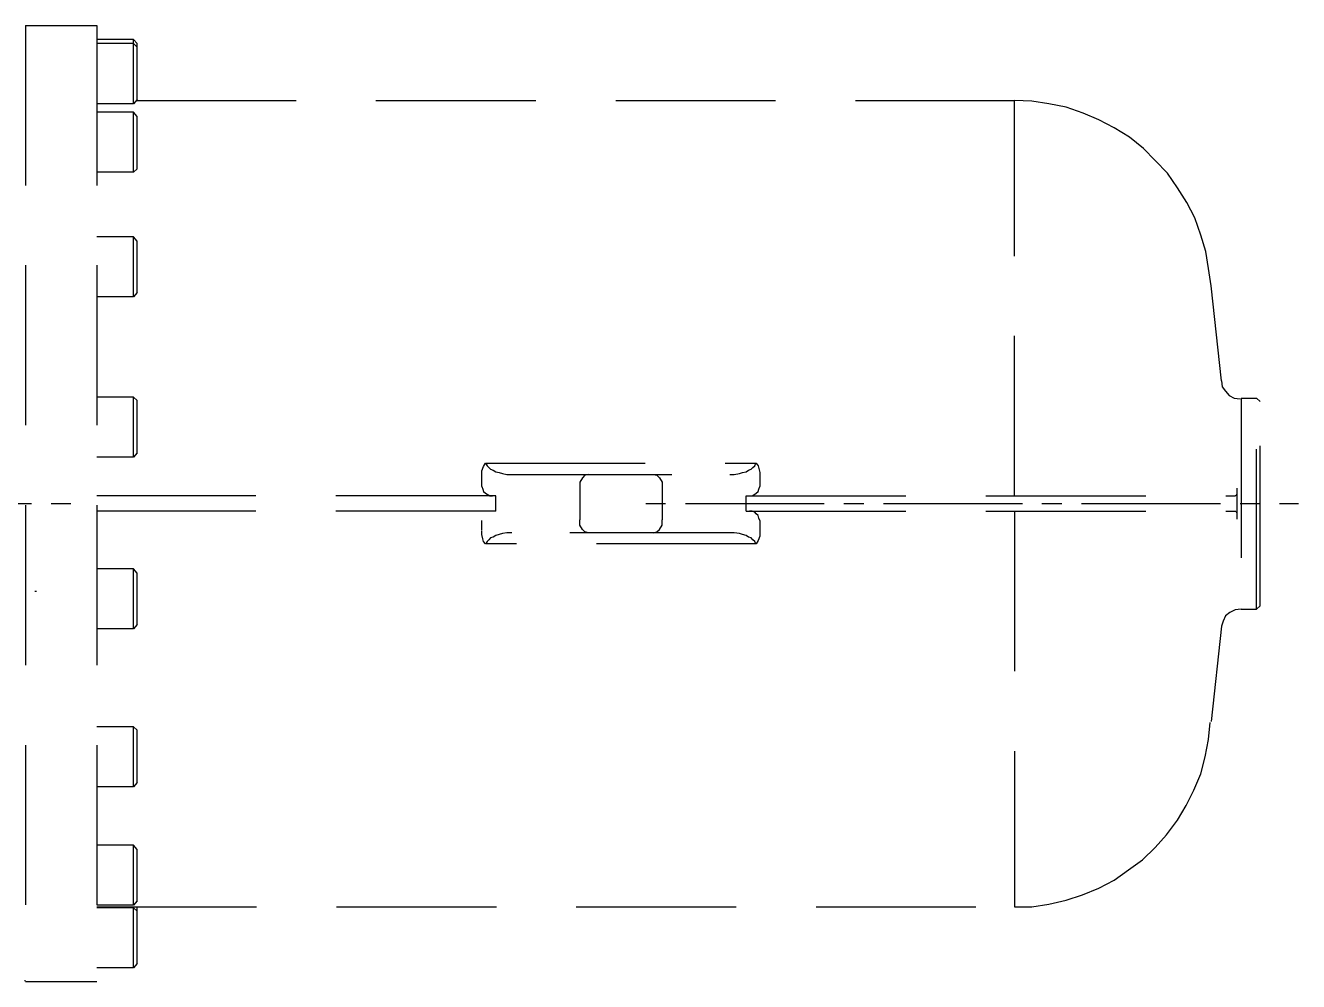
# Model space of a CAD drawing. Header units: inches. Extents: x -229 to 371, y -110 to 269.
# Drawn here: x 35.75 to 55.66, y 205.13 to 220.08 of the extents above; entities that cross this region are included whole.
import ezdxf

# ---------------------------------------------------------------- set-up
doc = ezdxf.new("R2010")
doc.units = ezdxf.units.IN
doc.header["$MEASUREMENT"] = 0
doc.linetypes.add('HIDDEN', pattern=[0.375, 0.25, -0.125])
doc.layers.get('0').update_dxf_attribs({"color": 10})

msp = doc.modelspace()

# ---------------------------------------------------------------- linework, layer by layer
at = {"color": 1, "linetype": 'HIDDEN', "ltscale": 10}
for p, q in [((35.75463, 220.08069), (35.75463, 205.13342)), ((35.75463, 220.08069), (36.86961, 220.08069)), ((36.86961, 220.08069), (36.86961, 205.13342)), ((37.44606, 219.86326), (36.86961, 219.86326)), ((37.44606, 218.857), (37.44606, 219.86326)), ((37.49915, 219.79752), (37.44606, 219.86326)), ((37.44606, 219.79752), (36.86961, 219.79752)), ((37.49915, 219.7419), (37.44606, 219.79752)), ((37.49915, 218.92526), (37.49915, 219.79752)), ((37.44606, 218.857), (36.86961, 218.857)), ((37.49915, 218.92526), (37.44606, 218.857)), ((37.48651, 218.91009), (51.22526, 218.91009)), ((51.22526, 212.72588), (51.22526, 218.91009)), ((51.49326, 218.89745), (51.22526, 218.91009)), ((51.22526, 218.91009), (51.22526, 218.91009)), ((51.76126, 218.857), (51.49326, 218.89745)), ((52.02926, 218.8039), (51.76126, 218.857)), ((37.44606, 218.723), (36.86961, 218.723)), ((37.44606, 217.785), (37.44606, 218.723)), ((37.49915, 218.65726), (37.44606, 218.723)), ((37.49915, 217.83809), (37.49915, 218.65726)), ((52.29726, 218.71036), (52.02926, 218.8039)), ((52.53997, 218.60417), (52.29726, 218.71036)), ((52.78269, 218.48281), (52.53997, 218.60417)), ((53.02288, 218.33364), (52.78269, 218.48281)), ((53.23778, 218.15919), (53.02288, 218.33364)), ((53.42487, 217.97209), (53.23778, 218.15919)), ((37.49915, 217.83809), (37.44606, 217.785)), ((53.6145, 217.77236), (53.42487, 217.97209)), ((37.44606, 217.785), (36.86961, 217.785)), ((53.77378, 217.54228), (53.6145, 217.77236)), ((53.92042, 217.31474), (53.77378, 217.54228)), ((54.04178, 217.07455), (53.92042, 217.31474)), ((54.13533, 216.80402), (54.04178, 217.07455)), ((37.44606, 216.77874), (36.86961, 216.77874)), ((37.44606, 215.83821), (37.44606, 216.77874)), ((37.49915, 216.71048), (37.44606, 216.77874)), ((37.49915, 215.90648), (37.49915, 216.71048)), ((54.21623, 216.54866), (54.13533, 216.80402)), ((54.25668, 216.28319), (54.21623, 216.54866)), ((54.29714, 216.01267), (54.25668, 216.28319)), ((37.44606, 215.83821), (36.86961, 215.83821)), ((37.49915, 215.90648), (37.44606, 215.83821)), ((54.45895, 214.5235), (54.29714, 216.01267)), ((54.45895, 214.5235), (54.47159, 214.42995)), ((37.44606, 214.26814), (36.86961, 214.26814)), ((37.44606, 213.33015), (37.44606, 214.26814)), ((37.49915, 214.21505), (37.44606, 214.26814)), ((54.47159, 214.42995), (54.52468, 214.36169)), ((54.52468, 214.36169), (54.57778, 214.29595)), ((54.57778, 214.29595), (54.65868, 214.2555)), ((54.65868, 214.2555), (54.75223, 214.24286)), ((54.75223, 214.24286), (54.75223, 214.24286)), ((54.7674, 214.2555), (55.00759, 214.2555)), ((54.7674, 214.2555), (54.7674, 210.95608)), ((55.00759, 214.2555), (55.06321, 214.20241)), ((55.00759, 210.95608), (55.00759, 214.2555)), ((37.49915, 213.39841), (37.49915, 214.21505)), ((55.06321, 211.00917), (55.06321, 214.20241)), ((37.44606, 213.33015), (36.86961, 213.33015)), ((37.49915, 213.39841), (37.44606, 213.33015)), ((42.89453, 213.11524), (42.91981, 213.18351)), ((42.89453, 213.03434), (42.89453, 213.11524)), ((42.91981, 213.18351), (42.94763, 213.2366)), ((42.94763, 213.2366), (47.18505, 213.2366)), ((42.94763, 213.2366), (42.96027, 213.22396)), ((42.96027, 213.22396), (42.97544, 213.19615)), ((42.97544, 213.19615), (43.00072, 213.17086)), ((43.00072, 213.17086), (43.02853, 213.14305)), ((43.02853, 213.14305), (43.06898, 213.13041)), ((43.06898, 213.13041), (43.10944, 213.1026)), ((43.10944, 213.1026), (43.16253, 213.08996)), ((43.16253, 213.08996), (43.21562, 213.07479)), ((43.21562, 213.07479), (43.28136, 213.06215)), ((43.28136, 213.06215), (43.36227, 213.06215)), ((43.36227, 213.06215), (46.77041, 213.06215)), ((44.50505, 213.04951), (44.4646, 213.00905)), ((44.55815, 213.06215), (44.50505, 213.04951)), ((45.57705, 213.06215), (45.63015, 213.04951)), ((45.63015, 213.04951), (45.6706, 213.00905)), ((46.77041, 213.06215), (46.83867, 213.06215)), ((46.83867, 213.06215), (46.91957, 213.07479)), ((46.91957, 213.07479), (46.97014, 213.08996)), ((46.97014, 213.08996), (47.02576, 213.1026)), ((47.02576, 213.1026), (47.06369, 213.13041)), ((47.06369, 213.13041), (47.10414, 213.14305)), ((47.10414, 213.14305), (47.13195, 213.17086)), ((47.13195, 213.17086), (47.15976, 213.19615)), ((47.15976, 213.19615), (47.1724, 213.22396)), ((47.1724, 213.22396), (47.18505, 213.2366)), ((47.18505, 213.2366), (47.21286, 213.19615)), ((47.21286, 213.19615), (47.2255, 213.15569)), ((47.2255, 213.15569), (47.24067, 213.08996)), ((47.24067, 213.08996), (47.24067, 213.03434)), ((42.89453, 212.95343), (42.89453, 213.03434)), ((42.89453, 212.87253), (42.89453, 212.95343)), ((42.89453, 212.87253), (42.90717, 212.83207)), ((44.4646, 213.00905), (44.42415, 212.94079)), ((44.42415, 212.94079), (44.42415, 212.85988)), ((44.42415, 212.85988), (44.42415, 212.3517)), ((45.6706, 213.00905), (45.71105, 212.94079)), ((45.71105, 212.94079), (45.71105, 212.85988)), ((45.71105, 212.85988), (45.71105, 212.3517)), ((47.2255, 212.83207), (47.24067, 212.87253)), ((47.24067, 213.03434), (47.24067, 212.95343)), ((47.24067, 212.95343), (47.24067, 212.87253)), ((54.69913, 212.84724), (54.69913, 212.36434)), ((54.69913, 212.84724), (54.69913, 212.80679)), ((43.10944, 212.72588), (36.86961, 212.72588)), ((42.90717, 212.83207), (42.91981, 212.79415)), ((42.91981, 212.79415), (42.94763, 212.76634)), ((42.94763, 212.76634), (42.97544, 212.7537)), ((42.97544, 212.7537), (43.01589, 212.72588)), ((43.01589, 212.72588), (43.05634, 212.72588)), ((43.10944, 212.64751), (43.10944, 212.72588)), ((43.10944, 212.5666), (43.10944, 212.64751)), ((47.02576, 212.72588), (54.67132, 212.72588)), ((47.02576, 212.64751), (47.02576, 212.72588)), ((47.02576, 212.5666), (47.02576, 212.64751)), ((47.07886, 212.72588), (47.11931, 212.72588)), ((47.11931, 212.72588), (47.15976, 212.7537)), ((47.15976, 212.7537), (47.18505, 212.76634)), ((47.18505, 212.76634), (47.21286, 212.79415)), ((47.21286, 212.79415), (47.2255, 212.83207)), ((54.68649, 212.72588), (54.67132, 212.72588)), ((54.69913, 212.7537), (54.68649, 212.72588)), ((54.69913, 212.80679), (54.69913, 212.77898)), ((54.69913, 212.77898), (54.69913, 212.7537)), ((33.67637, 212.60705), (35.84818, 212.60705)), ((36.15916, 212.60705), (36.46508, 212.60705)), ((43.10944, 212.4857), (36.86961, 212.4857)), ((43.10944, 212.4857), (43.10944, 212.5666)), ((45.45569, 212.60705), (45.76414, 212.60705)), ((46.07512, 212.60705), (48.24693, 212.60705)), ((47.02576, 212.4857), (47.02576, 212.5666)), ((47.02576, 212.4857), (54.67132, 212.4857)), ((47.11931, 212.4857), (47.07886, 212.4857)), ((47.15976, 212.47305), (47.11931, 212.4857)), ((47.18505, 212.44524), (47.15976, 212.47305)), ((47.21286, 212.41743), (47.18505, 212.44524)), ((48.55285, 212.60705), (48.86383, 212.60705)), ((49.17228, 212.60705), (51.34662, 212.60705)), ((51.22526, 212.4857), (51.22526, 206.30149)), ((51.65254, 212.60705), (51.96352, 212.60705)), ((52.26944, 212.60705), (54.44631, 212.60705)), ((54.67132, 212.4857), (54.68649, 212.4857)), ((54.68649, 212.4857), (54.69913, 212.45789)), ((54.69913, 212.45789), (54.69913, 212.4326)), ((54.75223, 212.60705), (55.06321, 212.60705)), ((55.36913, 212.60705), (55.66494, 212.60705)), ((42.89453, 212.25815), (42.89453, 212.33906)), ((42.89453, 212.18989), (42.89453, 212.25815)), ((44.42415, 212.27079), (44.42415, 212.3517)), ((44.4646, 212.20253), (44.42415, 212.27079)), ((45.6706, 212.20253), (45.71105, 212.27079)), ((45.71105, 212.27079), (45.71105, 212.3517)), ((47.2255, 212.37698), (47.21286, 212.41743)), ((47.24067, 212.33906), (47.2255, 212.37698)), ((47.24067, 212.33906), (47.24067, 212.25815)), ((47.24067, 212.25815), (47.24067, 212.18989)), ((54.69913, 212.4326), (54.69913, 212.40479)), ((54.69913, 212.40479), (54.69913, 212.36434)), ((42.89453, 212.12162), (42.89453, 212.17724)), ((42.90717, 212.05589), (42.89453, 212.12162)), ((42.91981, 212.01543), (42.90717, 212.05589)), ((43.02853, 212.06853), (43.00072, 212.04072)), ((43.06898, 212.08117), (43.02853, 212.06853)), ((43.10944, 212.10898), (43.06898, 212.08117)), ((43.16253, 212.12162), (43.10944, 212.10898)), ((43.21562, 212.13679), (43.16253, 212.12162)), ((43.28136, 212.14943), (43.21562, 212.13679)), ((43.36227, 212.14943), (43.28136, 212.14943)), ((46.77041, 212.14943), (43.36227, 212.14943)), ((44.50505, 212.16207), (44.4646, 212.20253)), ((44.55815, 212.14943), (44.50505, 212.16207)), ((45.57705, 212.14943), (45.63015, 212.16207)), ((45.63015, 212.16207), (45.6706, 212.20253)), ((46.83867, 212.14943), (46.77041, 212.14943)), ((46.91957, 212.13679), (46.83867, 212.14943)), ((46.97014, 212.12162), (46.91957, 212.13679)), ((47.02576, 212.10898), (46.97014, 212.12162)), ((47.06369, 212.08117), (47.02576, 212.10898)), ((47.10414, 212.06853), (47.06369, 212.08117)), ((47.13195, 212.04072), (47.10414, 212.06853)), ((47.24067, 212.09634), (47.21286, 212.02808)), ((47.24067, 212.18989), (47.24067, 212.09634)), ((42.94763, 211.97498), (42.91981, 212.01543)), ((42.96027, 211.98762), (42.94763, 211.97498)), ((47.18505, 211.97498), (42.94763, 211.97498)), ((42.97544, 212.01543), (42.96027, 211.98762)), ((43.00072, 212.04072), (42.97544, 212.01543)), ((47.15976, 212.01543), (47.13195, 212.04072)), ((47.1724, 211.98762), (47.15976, 212.01543)), ((47.18505, 211.97498), (47.1724, 211.98762)), ((47.21286, 212.02808), (47.18505, 211.97498)), ((37.44606, 211.58562), (36.86961, 211.58562)), ((37.49915, 211.51989), (37.44606, 211.58562)), ((37.44606, 210.64763), (37.44606, 211.58562)), ((37.49915, 210.71336), (37.49915, 211.51989)), ((35.9038, 211.23672), (35.92908, 211.23672)), ((54.59042, 210.90298), (54.52468, 210.84989)), ((54.67132, 210.94344), (54.59042, 210.90298)), ((54.7674, 210.95608), (54.67132, 210.94344)), ((54.7674, 210.95608), (55.00759, 210.95608)), ((55.00759, 210.95608), (55.06321, 211.00917)), ((37.49915, 210.71336), (37.44606, 210.64763)), ((54.45895, 210.68808), (54.29714, 209.19891)), ((54.48423, 210.76898), (54.45895, 210.68808)), ((54.45895, 210.68808), (54.45895, 210.68808)), ((54.52468, 210.84989), (54.48423, 210.76898)), ((37.44606, 210.64763), (36.86961, 210.64763)), ((37.44606, 209.11801), (36.86961, 209.11801)), ((37.49915, 209.06239), (37.44606, 209.11801)), ((37.44606, 208.17748), (37.44606, 209.11801)), ((37.49915, 208.24575), (37.49915, 209.06239)), ((54.25668, 208.91575), (54.28449, 209.18374)), ((54.28449, 209.18374), (54.28449, 209.18374)), ((54.20359, 208.64775), (54.25668, 208.91575)), ((54.13533, 208.37975), (54.20359, 208.64775)), ((54.02914, 208.12439), (54.13533, 208.37975)), ((37.44606, 208.17748), (36.86961, 208.17748)), ((37.49915, 208.24575), (37.44606, 208.17748)), ((53.90778, 207.8842), (54.02914, 208.12439)), ((53.77378, 207.65413), (53.90778, 207.8842)), ((53.59933, 207.42658), (53.77378, 207.65413)), ((37.44606, 207.2673), (36.86961, 207.2673)), ((37.49915, 207.19903), (37.44606, 207.2673)), ((37.44606, 206.32677), (37.44606, 207.2673)), ((53.42487, 207.22685), (53.59933, 207.42658)), ((37.49915, 206.39504), (37.49915, 207.19903)), ((53.22261, 207.03722), (53.42487, 207.22685)), ((52.78269, 206.71613), (53.00771, 206.87794)), ((53.00771, 206.87794), (53.22261, 207.03722)), ((52.53997, 206.59477), (52.78269, 206.71613)), ((52.02926, 206.40768), (52.28461, 206.48858)), ((52.28461, 206.48858), (52.53997, 206.59477)), ((37.44606, 206.32677), (36.86961, 206.32677)), ((36.86961, 206.30149), (51.22526, 206.30149)), ((37.44606, 206.28632), (36.86961, 206.28632)), ((37.49915, 206.39504), (37.44606, 206.32677)), ((37.44606, 205.34832), (37.44606, 206.30149)), ((37.49915, 206.23323), (37.44606, 206.28632)), ((37.49915, 206.28632), (37.48651, 206.30149)), ((37.49915, 205.41406), (37.49915, 206.28632)), ((51.22526, 206.30149), (51.49326, 206.30149)), ((51.49326, 206.30149), (51.76126, 206.34194)), ((51.76126, 206.34194), (52.02926, 206.40768)), ((37.44606, 205.34832), (36.86961, 205.34832)), ((37.49915, 205.41406), (37.44606, 205.34832)), ((35.75463, 205.14606), (35.74199, 205.14606)), ((35.75463, 205.13342), (36.86961, 205.13342))]:
    msp.add_line(p, q, dxfattribs=at)

doc.saveas('drawing.dxf')
